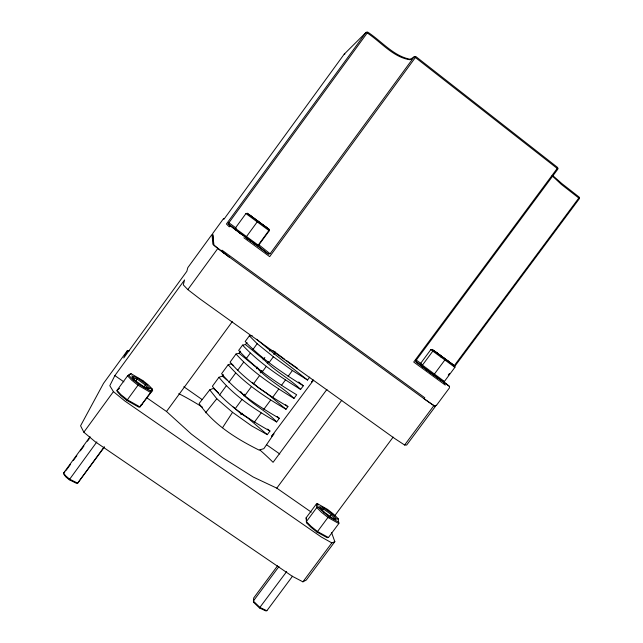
<?xml version="1.0" encoding="UTF-8"?>
<svg xmlns="http://www.w3.org/2000/svg" width="643" height="643" viewBox="0 0 643 643"><rect width="100%" height="100%" fill="white"/><g stroke="black" fill="none" stroke-linecap="round" stroke-linejoin="round"><path stroke-width="0.96" d="M423.841 398.539A18.398 0.659 36.6 0 0 434.949 406.079L436.275 405.219M323.477 507.592L332.077 513.805L336.771 519.182L332.801 518.346L324.056 512.029L319.426 506.66L323.477 507.592L323.381 508.91L322.191 510.518M443.148 381.162L449.529 386.467L449.409 387.946L436.251 405.637M213.605 243.271L212.64 233.57L223.571 218.564L223.933 219.263L344.23 54.133L366.052 32.391L367 32.182L367.209 32.978C380.969 41.908 392.793 57.058 409.687 59.727L414.132 56.857L415.908 56.608L557.561 167.437L557.867 168.313L557.778 169.213L415.949 360.554L416.19 362.274L449.529 386.467M292.525 576.2L266.877 610.721L265.647 610.85L259.459 607.948L253.463 602.153L253.663 600.313M553.189 175.973L561.733 183.488L579.126 197.063L579.319 198.735L454.231 367.081M323.895 512.905L324.056 512.029M137.594 377.98L146.548 384.442L149.803 388.886L144.008 386.829L134.893 380.254L131.735 375.85L137.594 377.98L135.689 381.5M445.478 359.148L433.728 374.982L422.371 366.51L420.602 364.951L420.45 363.633L430.81 349.655L432.12 349.414L439.177 354.518L454.738 365.988L454.898 367.322L444.393 381.476L443.059 381.701L429.99 372.184M212.873 235.016L213.886 245.031A18.912 0.707 36.1 0 0 223.66 252.964L424.083 398.773L433.896 405.629L435.552 406.191L406.657 445.06L404.616 445.02L394.617 438.454L199.507 298.593L187.828 289.599L183.287 284.865L184.581 279.938L114.872 375.592L109.792 385.704L113.425 391.643L124.79 400.959L321.379 537.05L331.844 542.901L334.834 541.663L331.515 532.428M129.404 350.869L127.507 350.435L123.737 357.942L186.84 271.33L187.796 267.673L212.029 234.406L212.865 244.284L229.583 257.393M328.645 516.538L317.055 532.155L310.971 527.3L306.478 522.759L306.381 521.61L316.758 507.624L317.996 507.223L328.645 516.538L338.692 522.164L338.813 523.555L328.444 537.508L327.174 537.669L317.055 532.155M367.209 32.978L228.892 222.767L228.185 223.796L229.985 225.757L229.294 226.875L226.432 223.981L366.052 32.391M104.375 447.126L77.674 483.142L76.485 483.327L69.267 479.766L96.868 441.878M222.534 427.724L232.549 412.316L216.795 398.732L209.747 389.859L199.105 403.539C213.396 424.589 236.592 438.92 259.049 450.076L263.855 448.661L273.974 433.752L271.659 436.171L313.077 380.72L311.59 382.03L313.189 379.86M126.88 400.452L138.703 384.257L150.502 391.065L150.55 392.439L139.981 406.906L138.759 407.132L126.88 400.452L120.908 395.646L117.203 391.603L117.002 390.357L127.571 375.858L129.966 374.025L131.172 373.784L142.786 380.535L148.646 385.197L152.431 389.128L152.608 390.365L139.981 406.906L127.322 399.785L120.948 394.657L117.002 390.357L119.55 388.308M142.344 381.203L142.786 380.535M245.851 237.46L257.843 221.039L268.814 229.149L269.24 230.765L258.679 245.216L257.377 245.505L235.354 229.615L235.217 228.265L245.931 213.572L247.258 213.291L257.843 221.039M127.507 350.435L103.507 383.381L80.576 425.795L83.839 432.217L95.084 441.653L292.26 576.257L302.909 581.827L306.269 580.074L334.834 541.663M83.839 432.217L113.425 391.643M187.828 289.599L217.776 248.528M90.1 436.742L63.577 473.079L63.802 474.277L65.819 476.881L69.267 479.766M66.221 470.266L70.344 464.608M73.294 460.565L76.838 455.71M80.375 450.864L83.92 446.009M87.456 441.162L89.224 438.735M143.719 387.295L145.382 385.02L146.548 384.442M104.19 446.845L77.674 483.142L69.653 479.18L65.819 475.973L63.577 473.079L64.943 471.745M229.985 225.757L268.316 254.033L270.092 253.752L414.132 56.857M415.137 56.656L415.386 57.5L269.682 256.637L243.906 237.773M311.276 512.133L276.787 488.15L253.213 477.026L222.534 457.655L191.341 434.065L166.513 411.488L232.308 321.621M223.378 374.676L222.349 376.091L218.958 377.288L212.383 386.266C227.477 405.58 248.769 419.196 269.956 431.027L267.279 434.66L251.638 425.891L232.549 412.316M233.674 365.698L231.376 363.785L228.177 364.726L221.602 373.696C237.187 392.576 258.277 406.207 279.327 418.32L276.643 421.953C255.552 409.921 234.406 396.297 218.958 377.288M240.635 351.15L239.075 353.272L236.037 353.996L230.073 362.138C246.116 380.608 267.014 394.272 287.935 406.641L286.006 409.253C265.061 396.948 244.115 383.292 228.177 364.726M247.016 342.446L245.465 344.568L242.556 345.114L238.682 350.395C255.175 368.439 275.895 382.151 296.68 394.77L293.996 398.419C273.171 385.872 252.394 372.176 236.037 353.996M252.136 335.469L249.363 335.823L245.2 341.505C262.031 359.22 282.623 372.972 303.303 385.784L300.619 389.433C279.89 376.702 259.25 362.965 242.556 345.114M219.48 395.075L226.183 385.937M228.876 382.272L235.571 373.141M237.508 370.505L243.593 362.218M246.285 358.553L250.231 353.176M252.924 349.495L257.168 343.716L249.363 335.823M256.549 368.752L257.739 367.137M263.059 359.895L264.828 357.484M269.562 351.046L270.743 349.43M243.416 395.807L244.589 394.207M260.214 372.892L261.99 370.489M267.303 363.271L268.485 361.663M273.797 354.454L275.566 352.042M235.266 408.618L242.041 399.399M244.758 395.702L251.534 386.483M253.487 383.823L259.635 375.464M262.36 371.758L266.347 366.325M269.071 362.62L273.363 356.785L257.168 343.716M254.347 422.202L261.114 413.007M263.831 409.318L270.599 400.131M272.552 397.478L278.692 389.136M281.409 385.446L285.396 380.029M288.12 376.332L292.404 370.513L307.539 380.045L309.693 377.128M326.941 389.361L273.074 462.317A85.728 15.062 36.3 0 0 259.909 449.996M276.787 488.15L341.787 400.235M557.867 168.313L557.208 168.434L413.722 362.033L445.269 385.061L443.799 382.456M306.478 522.759L306.164 517.76L316.388 503.967L317.642 503.799L327.568 509.409L333.524 514.119L338.057 518.539L338.813 523.555L328.107 517.559L321.596 512.399L316.758 507.624L316.388 503.967M277.575 565.776L253.672 597.998L253.463 602.153M278.99 566.491L253.342 601.052L260.005 607.49L266.877 610.721M286.674 571.555L259.459 607.948M329.312 516.884L332.077 513.805M334.505 516.064L393.138 437.111M453.765 366.317L578.804 198.036L579.423 197.899M448.251 375.134L449.449 373.519M302.909 581.827L331.844 542.901M404.616 445.02L433.896 405.629M205.543 412.83L216.795 398.732M240.836 414.695L242.146 413.24M150.502 391.065L152.431 389.128M440.584 356.873L441.291 356.198L454.738 365.988M149.923 387.568L152.608 390.365L150.55 392.439L137.972 385.189L131.582 380.085L127.571 375.858L131.172 373.784M209.747 389.859L213.315 388.404L218.628 392.953M434.041 350.773L432.843 351.102L422.33 365.28L422.371 366.51M140.849 404.977L142.191 404.616M256.911 245.441L258.679 245.216M344.23 54.133L344.905 54.092M367 32.182L367.764 32.15C381.862 41.345 394.055 56.841 411.424 59.477M333.516 518.933L335.3 519.303L331.105 514.48L323.381 508.91L319.748 508.083M144.82 387.785L147.424 388.702M235.354 229.615L236.118 229.897M236.037 228.595L235.217 228.265L258.197 245.144L268.919 230.475L268.814 229.149M328.444 537.508L317.658 531.632L311.172 526.448L306.381 521.61M297.645 368.415L286.4 360.514M254.708 243.842L257.57 245.763L255.359 244.035M114.872 375.592L123.89 381.862M146.837 397.816L166.513 411.488M183.818 386.732L201.862 399.383M266.66 444.803L279.785 454.006M415.748 361.205L420.956 364.951M415.724 359.686L421.197 363.633M430.81 349.655L454.898 367.322M435.327 376.034L438.389 378.237M246.044 237.508L250.883 240.996L247.708 238.786M444.393 381.476L420.45 363.633M435.239 376.059L438.188 378.188M284.817 359.373L273.002 350.588M273.363 356.785L292.404 370.513M252.377 242.162L253.929 243.287M424.822 397.784L222.052 250.215L223.66 252.964M269.12 229.438L247.258 213.291M245.931 213.572L269.24 230.765M228.892 222.767L235.949 227.944M228.185 223.796L235.258 228.972M432.12 349.414L441.291 356.198M428.495 371.075L421.253 365.586M241.286 234.036L237.436 231.126M245.321 237.034L246.928 238.223M262.545 224.528L267.303 228.072L249.235 214.778L254.073 218.379M425.626 368.857L428.592 371.067M239.96 232.959L241.479 234.092M258.454 244.493L270.092 253.752M257.248 245.144L268.316 254.033M415.386 57.5L557.208 168.434M578.804 198.036L561.395 184.453L552.072 175.716M138.703 384.257L132.707 379.474L128.946 375.504M256.806 339.231C273.162 353.554 290.507 366.43 307.539 380.045M298.633 381.998L303.303 385.784M245.465 344.568L264.072 359.71C274.706 371.196 289.438 378.349 300.619 389.433M239.075 353.272L257.61 368.503C268.002 380.198 282.976 387.15 293.996 398.419M285.621 404.72L287.935 406.641M286.006 409.253L266.749 393.227L258.647 387.737L252.305 382.456M277.029 416.383L279.327 418.32M222.349 376.091L226.923 379.957M276.643 421.953C266.065 410.234 250.416 403.78 240.667 391.571M267.673 429.074L269.956 431.027M267.279 434.66L248.262 418.36L240.112 412.943L233.16 406.971M148.284 389.007L145.382 385.02L137.345 379.225L132.088 377.32L134.355 380.487M317.642 503.799L317.996 507.223M306.164 517.76L306.277 519.126M338.057 518.539L338.138 519.673M178.778 393.661A85.728 15.062 36.3 0 1 202.4 407.132M440.31 355.37L434.676 351.271L452.029 364.026L440.31 355.37"/></g></svg>
